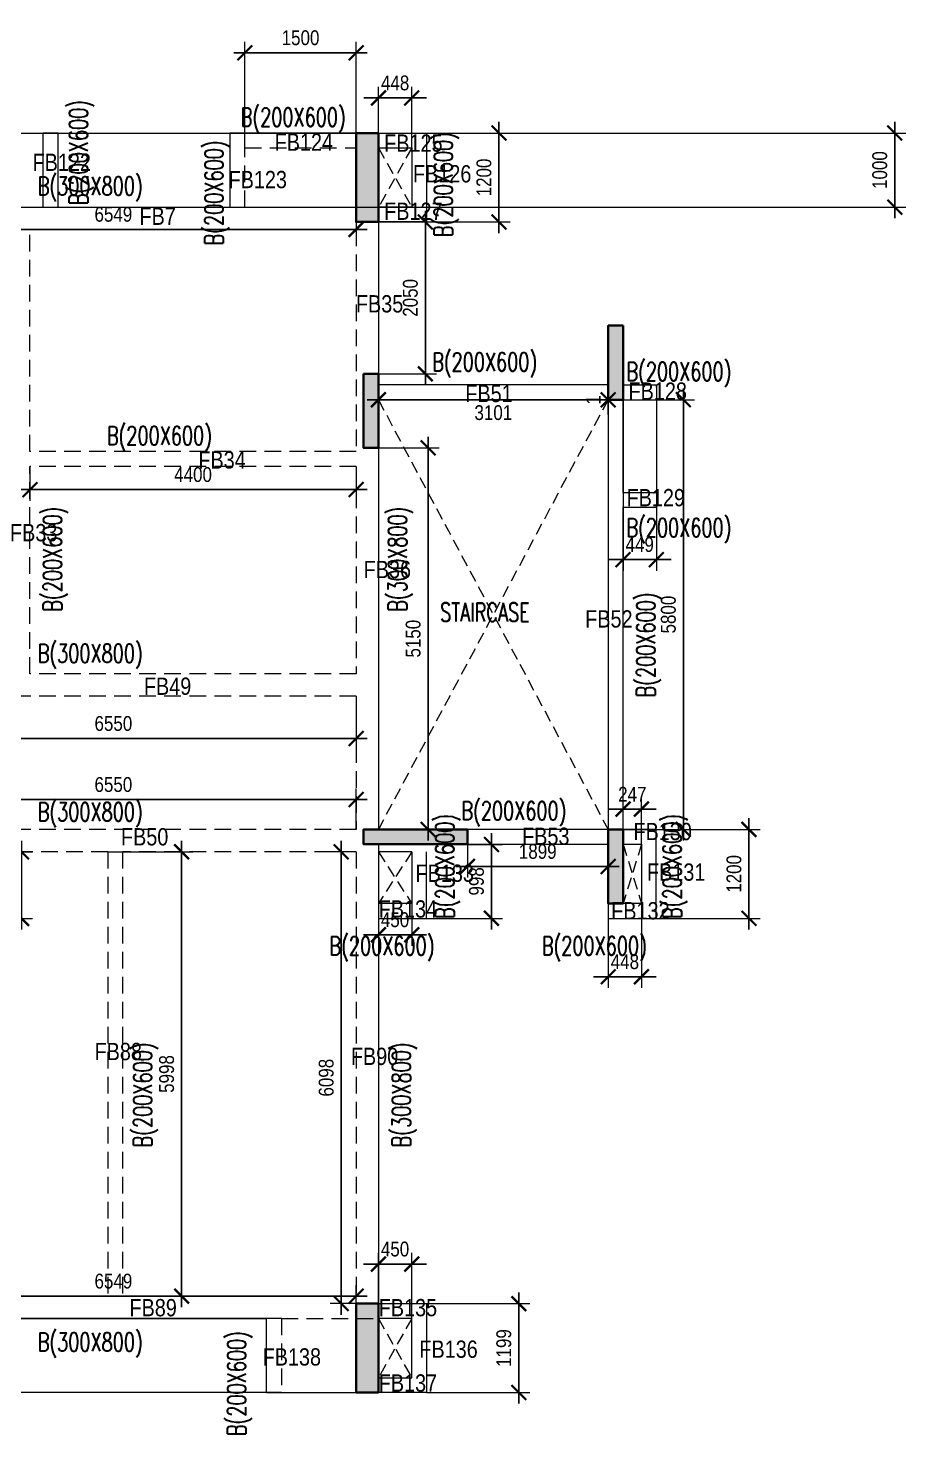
# Model space of a CAD drawing. Header units: millimetres. Extents: x 726 to 59943, y 664 to 23502.
# Drawn here: x 48101 to 59943, y 4527 to 23502 of the extents above; entities that cross this region are included whole.
import ezdxf

# ---------------------------------------------------------------- set-up
doc = ezdxf.new("R2010")
doc.units = ezdxf.units.MM
doc.linetypes.add('DASHED', pattern=[0.75, 0.5, -0.25])
doc.linetypes.add('HIDDEN', pattern=[9.525, 6.35, -3.175])
doc.layers.get('Defpoints').update_dxf_attribs({"color": 1})
for name, color, linetype, lineweight in [('S-BEAM-IDEN', 2, 'Continuous', 9), ('S-COL HATCH', 8, 'Continuous', 35), ('S-COLS', 6, 'Continuous', 35), ('S_FRAMES', 4, 'Continuous', 9), ('STR-CUTOUT', 1, 'Continuous', 13)]:
    doc.layers.add(name, color=color, linetype=linetype, lineweight=lineweight)
doc.styles.add('Dim.s & Anno.(Misc.)', font='ARIALN.TTF')
doc.styles.add('ROMANS', font='romans.shx', dxfattribs={"width": 0.75})
doc.dimstyles.new('A-GFC-100', dxfattribs={"dimscale": 100, "dimtxt": 2, "dimasz": 2, "dimexe": 1.5, "dimexo": 0, "dimgap": 1, "dimtad": 1, "dimdec": 0, "dimdsep": 46, "dimtxsty": 'Dim.s & Anno.(Misc.)', "dimblk": 'ARCHTICK', "dimcen": 0, "dimdle": 1.5, "dimclrd": 256, "dimclre": 8, "dimclrt": 6, "dimazin": 2, "dimtfac": 1, "dimtdec": 0, "dimtix": 1, "dimtmove": 2, "dimatfit": 3, "dimfxl": 1, "dimtolj": 1, "dimlwd": -1, "dimlwe": 9, "dimarcsym": 0})

# ---------------------------------------------------------------- blocks, each defined once
blk = doc.blocks.new('A$C3ea4a2f9')
at = {"layer": 'S-COL HATCH'}
h = blk.add_hatch(color=8, dxfattribs=at)
h.dxf.hatch_style = 1
h.paths.add_polyline_path([(47475, 17000), (47175, 17000), (47175, 15800), (47475, 15800)])
h = blk.add_hatch(color=8, dxfattribs=at)
h.dxf.hatch_style = 1
h.paths.add_polyline_path([(50777, 14400), (50577, 14400), (50577, 13400), (50777, 13400)])
h = blk.add_hatch(color=8, dxfattribs=at)
h.dxf.hatch_style = 1
h.paths.add_polyline_path([(47276, 12750), (47476, 12750), (47476, 13750), (47276, 13750)])
h = blk.add_hatch(color=8, dxfattribs=at)
h.dxf.hatch_style = 1
h.paths.add_polyline_path([(48677, 7400), (48677, 7600), (47277, 7600), (47277, 7400)])
h = blk.add_hatch(color=8, dxfattribs=at)
h.dxf.hatch_style = 1
h.paths.add_polyline_path([(50777, 7600), (50577, 7600), (50577, 6600), (50777, 6600)])
h = blk.add_hatch(color=8, dxfattribs=at)
h.dxf.hatch_style = 1
h.paths.add_polyline_path([(47475, 1200), (47175, 1200), (47175, 0), (47475, 0)])
at = {"layer": 'S-COLS'}
for points in [[(47475, 17000), (47175, 17000), (47175, 15800), (47475, 15800)], [(50777, 14400), (50577, 14400), (50577, 13400), (50777, 13400)], [(47276, 13750), (47476, 13750), (47476, 12750), (47276, 12750)], [(48677, 7400), (48677, 7600), (47277, 7600), (47277, 7400)], [(50777, 7600), (50577, 7600), (50577, 6600), (50777, 6600)], [(47475, 1200), (47175, 1200), (47175, 0), (47475, 0)]]:
    blk.add_lwpolyline(points, close=True, dxfattribs=at)
blk = doc.blocks.new('COLUMNS FROM LGF')
blk.add_blockref('A$C3ea4a2f9', (715961, -21291))
blk = doc.blocks.new('_ArchTick')
at = {"color": 0, "linetype": 'ByBlock', "const_width": 0.15}
blk.add_lwpolyline([(-0.5, -0.5), (0.5, 0.5)], dxfattribs=at)
blk = doc.blocks.new('*D233')
at = {"color": 8, "lineweight": 9, "transparency": 16777216}
for p, q in [((45977, 21086), (45977, 20636)), ((52526, 21086), (52526, 20636))]:
    blk.add_line(p, q, dxfattribs=at)
at = {"transparency": 16777216}
blk.add_line((45827, 20786), (52676, 20786), dxfattribs=at)
at = {"layer": 'Defpoints', "color": 0, "transparency": 16777216}
for p in [(45977, 21086), (52526, 21086), (52526, 20786)]:
    blk.add_point(p, dxfattribs=at)
at = {"transparency": 16777216, "xscale": 200, "yscale": 200, "zscale": 200, "rotation": 180}
blk.add_blockref('_ArchTick', (45977, 20786), dxfattribs=at)
at = {"transparency": 16777216, "xscale": 200, "yscale": 200, "zscale": 200}
blk.add_blockref('_ArchTick', (52526, 20786), dxfattribs=at)
at = {"color": 6, "transparency": 16777216, "insert": (49251, 20988), "char_height": 200, "attachment_point": 5, "style": 'Dim.s & Anno.(Misc.)'}
blk.add_mtext('\\A1;6549', dxfattribs=at)
blk = doc.blocks.new('*D255')
at = {"color": 8, "lineweight": 9, "transparency": 16777216}
for p, q in [((45976, 14486), (45976, 13763)), ((52526, 14486), (52526, 13763))]:
    blk.add_line(p, q, dxfattribs=at)
at = {"transparency": 16777216}
blk.add_line((45826, 13913), (52676, 13913), dxfattribs=at)
at = {"layer": 'Defpoints', "color": 0, "transparency": 16777216}
for p in [(45976, 14486), (52526, 14486), (52526, 13913)]:
    blk.add_point(p, dxfattribs=at)
at = {"transparency": 16777216, "xscale": 200, "yscale": 200, "zscale": 200, "rotation": 180}
blk.add_blockref('_ArchTick', (45976, 13913), dxfattribs=at)
at = {"transparency": 16777216, "xscale": 200, "yscale": 200, "zscale": 200}
blk.add_blockref('_ArchTick', (52526, 13913), dxfattribs=at)
at = {"color": 6, "transparency": 16777216, "insert": (49251, 14115), "char_height": 200, "attachment_point": 5, "style": 'Dim.s & Anno.(Misc.)'}
blk.add_mtext('\\A1;6550', dxfattribs=at)
blk = doc.blocks.new('*D261')
at = {"color": 8, "lineweight": 9, "transparency": 16777216}
for p, q in [((48126, 17586), (48126, 17123)), ((52526, 17586), (52526, 17123))]:
    blk.add_line(p, q, dxfattribs=at)
at = {"transparency": 16777216}
blk.add_line((47976, 17273), (52676, 17273), dxfattribs=at)
at = {"layer": 'Defpoints', "color": 0, "transparency": 16777216}
for p in [(48126, 17586), (52526, 17586), (52526, 17273)]:
    blk.add_point(p, dxfattribs=at)
at = {"transparency": 16777216, "xscale": 200, "yscale": 200, "zscale": 200, "rotation": 180}
blk.add_blockref('_ArchTick', (48126, 17273), dxfattribs=at)
at = {"transparency": 16777216, "xscale": 200, "yscale": 200, "zscale": 200}
blk.add_blockref('_ArchTick', (52526, 17273), dxfattribs=at)
at = {"color": 6, "transparency": 16777216, "insert": (50326, 17475), "char_height": 200, "attachment_point": 5, "style": 'Dim.s & Anno.(Misc.)'}
blk.add_mtext('\\A1;4400', dxfattribs=at)
blk = doc.blocks.new('*D262')
at = {"transparency": 16777216}
for p, q in [((55926, 18486), (55926, 18686)), ((55926, 18485), (55926, 18486)), ((55926, 18485), (55926, 18285))]:
    blk.add_line(p, q, dxfattribs=at)
at = {"color": 8, "lineweight": 9, "transparency": 16777216}
for p, q in [((52827, 18485), (56076, 18485)), ((55926, 18486), (56076, 18486))]:
    blk.add_line(p, q, dxfattribs=at)
at = {"layer": 'Defpoints', "color": 0, "transparency": 16777216}
for p in [(52827, 18485), (55926, 18486), (55926, 18486)]:
    blk.add_point(p, dxfattribs=at)
at = {"transparency": 16777216, "xscale": 200, "yscale": 200, "zscale": 200}
for p, rotation in [((55926, 18486), 270), ((55926, 18485), 90)]:
    blk.add_blockref('_ArchTick', p, dxfattribs=dict(at, rotation=rotation))
at = {"color": 6, "transparency": 16777216, "insert": (55726, 18485), "char_height": 200, "attachment_point": 5, "rotation": 90, "style": 'Dim.s & Anno.(Misc.)'}
blk.add_mtext('\\A1;1', dxfattribs=at)
blk = doc.blocks.new('*D143')
at = {"color": 8, "lineweight": 9, "transparency": 16777216}
for p, q in [((52827, 18485), (52827, 18636)), ((55927, 18485), (55927, 18636))]:
    blk.add_line(p, q, dxfattribs=at)
at = {"transparency": 16777216}
for p, q in [((52677, 18486), (54048, 18486)), ((56077, 18486), (54706, 18486))]:
    blk.add_line(p, q, dxfattribs=at)
at = {"layer": 'Defpoints', "color": 0, "transparency": 16777216}
for p in [(52827, 18485), (55927, 18486), (55927, 18485)]:
    blk.add_point(p, dxfattribs=at)
at = {"transparency": 16777216, "xscale": 200, "yscale": 200, "zscale": 200, "rotation": 180}
blk.add_blockref('_ArchTick', (52827, 18486), dxfattribs=at)
at = {"transparency": 16777216, "xscale": 200, "yscale": 200, "zscale": 200}
blk.add_blockref('_ArchTick', (55927, 18486), dxfattribs=at)
at = {"color": 6, "transparency": 16777216, "insert": (54377, 18311), "char_height": 200, "attachment_point": 5, "style": 'Dim.s & Anno.(Misc.)'}
blk.add_mtext('\\A1;3101', dxfattribs=at)
blk = doc.blocks.new('*D263')
at = {"transparency": 16777216}
blk.add_line((56941, 18636), (56941, 12536), dxfattribs=at)
at = {"color": 8, "lineweight": 9, "transparency": 16777216}
for p, q in [((56127, 18486), (57091, 18486)), ((56126, 12686), (57091, 12686))]:
    blk.add_line(p, q, dxfattribs=at)
at = {"layer": 'Defpoints', "color": 0, "transparency": 16777216}
for p in [(56127, 18486), (56126, 12686), (56941, 12686)]:
    blk.add_point(p, dxfattribs=at)
at = {"transparency": 16777216, "xscale": 200, "yscale": 200, "zscale": 200}
for p, rotation in [((56941, 18486), 90), ((56941, 12686), 270)]:
    blk.add_blockref('_ArchTick', p, dxfattribs=dict(at, rotation=rotation))
at = {"color": 6, "transparency": 16777216, "insert": (56739, 15586), "char_height": 200, "attachment_point": 5, "rotation": 90, "style": 'Dim.s & Anno.(Misc.)'}
blk.add_mtext('\\A1;5800', dxfattribs=at)
blk = doc.blocks.new('*D264')
at = {"color": 8, "lineweight": 9, "transparency": 16777216}
for p, q in [((54027, 12684), (54027, 12036)), ((55926, 12684), (55926, 12036))]:
    blk.add_line(p, q, dxfattribs=at)
at = {"transparency": 16777216}
blk.add_line((53877, 12186), (56076, 12186), dxfattribs=at)
at = {"layer": 'Defpoints', "color": 0, "transparency": 16777216}
for p in [(54027, 12684), (55926, 12684), (55926, 12186)]:
    blk.add_point(p, dxfattribs=at)
at = {"transparency": 16777216, "xscale": 200, "yscale": 200, "zscale": 200, "rotation": 180}
blk.add_blockref('_ArchTick', (54027, 12186), dxfattribs=at)
at = {"transparency": 16777216, "xscale": 200, "yscale": 200, "zscale": 200}
blk.add_blockref('_ArchTick', (55926, 12186), dxfattribs=at)
at = {"color": 6, "transparency": 16777216, "insert": (54976, 12388), "char_height": 200, "attachment_point": 5, "style": 'Dim.s & Anno.(Misc.)'}
blk.add_mtext('\\A1;1899', dxfattribs=at)
blk = doc.blocks.new('*D271')
at = {"color": 8, "lineweight": 9, "transparency": 16777216}
for p, q in [((52826, 20886), (53610, 20886)), ((52827, 18836), (53610, 18836))]:
    blk.add_line(p, q, dxfattribs=at)
at = {"transparency": 16777216}
blk.add_line((53460, 21036), (53460, 18686), dxfattribs=at)
at = {"layer": 'Defpoints', "color": 0, "transparency": 16777216}
for p in [(52826, 20886), (52827, 18836), (53460, 18836)]:
    blk.add_point(p, dxfattribs=at)
at = {"transparency": 16777216, "xscale": 200, "yscale": 200, "zscale": 200}
for p, rotation in [((53460, 20886), 90), ((53460, 18836), 270)]:
    blk.add_blockref('_ArchTick', p, dxfattribs=dict(at, rotation=rotation))
at = {"color": 6, "transparency": 16777216, "insert": (53258, 19861), "char_height": 200, "attachment_point": 5, "rotation": 90, "style": 'Dim.s & Anno.(Misc.)'}
blk.add_mtext('\\A1;2050', dxfattribs=at)
blk = doc.blocks.new('*D272')
at = {"transparency": 16777216}
blk.add_line((53498, 17986), (53498, 12536), dxfattribs=at)
at = {"color": 8, "lineweight": 9, "transparency": 16777216}
for p, q in [((52827, 17836), (53648, 17836)), ((52826, 12686), (53648, 12686))]:
    blk.add_line(p, q, dxfattribs=at)
at = {"layer": 'Defpoints', "color": 0, "transparency": 16777216}
for p in [(52827, 17836), (52826, 12686), (53498, 12686)]:
    blk.add_point(p, dxfattribs=at)
at = {"transparency": 16777216, "xscale": 200, "yscale": 200, "zscale": 200}
for p, rotation in [((53498, 17836), 90), ((53498, 12686), 270)]:
    blk.add_blockref('_ArchTick', p, dxfattribs=dict(at, rotation=rotation))
at = {"color": 6, "transparency": 16777216, "insert": (53296, 15261), "char_height": 200, "attachment_point": 5, "rotation": 90, "style": 'Dim.s & Anno.(Misc.)'}
blk.add_mtext('\\A1;5150', dxfattribs=at)
blk = doc.blocks.new('*D147')
at = {"color": 8, "lineweight": 9, "transparency": 16777216}
for p, q in [((45976, 12684), (45976, 13239)), ((52526, 12684), (52526, 13239))]:
    blk.add_line(p, q, dxfattribs=at)
at = {"transparency": 16777216}
blk.add_line((45826, 13089), (52676, 13089), dxfattribs=at)
at = {"layer": 'Defpoints', "color": 0, "transparency": 16777216}
for p in [(52526, 13089), (45976, 12684), (52526, 12684)]:
    blk.add_point(p, dxfattribs=at)
at = {"transparency": 16777216, "xscale": 200, "yscale": 200, "zscale": 200, "rotation": 180}
blk.add_blockref('_ArchTick', (45976, 13089), dxfattribs=at)
at = {"transparency": 16777216, "xscale": 200, "yscale": 200, "zscale": 200}
blk.add_blockref('_ArchTick', (52526, 13089), dxfattribs=at)
at = {"color": 6, "transparency": 16777216, "insert": (49251, 13291), "char_height": 200, "attachment_point": 5, "style": 'Dim.s & Anno.(Misc.)'}
blk.add_mtext('\\A1;6550', dxfattribs=at)
blk = doc.blocks.new('*D213')
at = {"color": 8, "lineweight": 9, "transparency": 16777216}
for p, q in [((45977, 6086), (45977, 6536)), ((52526, 6086), (52526, 6536))]:
    blk.add_line(p, q, dxfattribs=at)
at = {"transparency": 16777216}
blk.add_line((45827, 6386), (52676, 6386), dxfattribs=at)
at = {"layer": 'Defpoints', "color": 0, "transparency": 16777216}
for p in [(52526, 6386), (45977, 6086), (52526, 6086)]:
    blk.add_point(p, dxfattribs=at)
at = {"transparency": 16777216, "xscale": 200, "yscale": 200, "zscale": 200, "rotation": 180}
blk.add_blockref('_ArchTick', (45977, 6386), dxfattribs=at)
at = {"transparency": 16777216, "xscale": 200, "yscale": 200, "zscale": 200}
blk.add_blockref('_ArchTick', (52526, 6386), dxfattribs=at)
at = {"color": 6, "transparency": 16777216, "insert": (49251, 6588), "char_height": 200, "attachment_point": 5, "style": 'Dim.s & Anno.(Misc.)'}
blk.add_mtext('\\A1;6549', dxfattribs=at)
blk = doc.blocks.new('*D218')
at = {"transparency": 16777216}
blk.add_line((48012, 12534), (48012, 11336), dxfattribs=at)
at = {"color": 8, "lineweight": 9, "transparency": 16777216}
for p, q in [((47177, 12384), (48162, 12384)), ((47177, 11486), (48162, 11486))]:
    blk.add_line(p, q, dxfattribs=at)
at = {"layer": 'Defpoints', "color": 0, "transparency": 16777216}
for p in [(47177, 12384), (47177, 11486), (48012, 11486)]:
    blk.add_point(p, dxfattribs=at)
at = {"transparency": 16777216, "xscale": 200, "yscale": 200, "zscale": 200}
for p, rotation in [((48012, 12384), 90), ((48012, 11486), 270)]:
    blk.add_blockref('_ArchTick', p, dxfattribs=dict(at, rotation=rotation))
at = {"color": 6, "transparency": 16777216, "insert": (47809, 11935), "char_height": 200, "attachment_point": 5, "rotation": 90, "style": 'Dim.s & Anno.(Misc.)'}
blk.add_mtext('\\A1;898', dxfattribs=at)
blk = doc.blocks.new('*D219')
at = {"transparency": 16777216}
blk.add_line((50172, 12534), (50172, 6236), dxfattribs=at)
at = {"color": 8, "lineweight": 9, "transparency": 16777216}
for p, q in [((49176, 12384), (50322, 12384)), ((49176, 6386), (50322, 6386))]:
    blk.add_line(p, q, dxfattribs=at)
at = {"layer": 'Defpoints', "color": 0, "transparency": 16777216}
for p in [(49176, 12384), (49176, 6386), (50172, 6386)]:
    blk.add_point(p, dxfattribs=at)
at = {"transparency": 16777216, "xscale": 200, "yscale": 200, "zscale": 200}
for p, rotation in [((50172, 12384), 90), ((50172, 6386), 270)]:
    blk.add_blockref('_ArchTick', p, dxfattribs=dict(at, rotation=rotation))
at = {"color": 6, "transparency": 16777216, "insert": (49970, 9385), "char_height": 200, "attachment_point": 5, "rotation": 90, "style": 'Dim.s & Anno.(Misc.)'}
blk.add_mtext('\\A1;5998', dxfattribs=at)
blk = doc.blocks.new('*D220')
at = {"transparency": 16777216}
blk.add_line((52325, 12534), (52325, 6136), dxfattribs=at)
at = {"color": 8, "lineweight": 9, "transparency": 16777216}
for p, q in [((52526, 12384), (52175, 12384)), ((52526, 6286), (52175, 6286))]:
    blk.add_line(p, q, dxfattribs=at)
at = {"layer": 'Defpoints', "color": 0, "transparency": 16777216}
for p in [(52526, 12384), (52325, 6286), (52526, 6286)]:
    blk.add_point(p, dxfattribs=at)
at = {"transparency": 16777216, "xscale": 200, "yscale": 200, "zscale": 200}
for p, rotation in [((52325, 12384), 90), ((52325, 6286), 270)]:
    blk.add_blockref('_ArchTick', p, dxfattribs=dict(at, rotation=rotation))
at = {"color": 6, "transparency": 16777216, "insert": (52123, 9335), "char_height": 200, "attachment_point": 5, "rotation": 90, "style": 'Dim.s & Anno.(Misc.)'}
blk.add_mtext('\\A1;6098', dxfattribs=at)
blk = doc.blocks.new('*D224')
at = {"transparency": 16777216}
blk.add_line((59793, 22236), (59793, 20936), dxfattribs=at)
at = {"color": 8, "lineweight": 9, "transparency": 16777216}
for p, q in [((7351, 22086), (59943, 22086)), ((7352, 21086), (59943, 21086))]:
    blk.add_line(p, q, dxfattribs=at)
at = {"layer": 'Defpoints', "color": 0, "transparency": 16777216}
for p in [(7351, 22086), (7352, 21086), (59793, 21086)]:
    blk.add_point(p, dxfattribs=at)
at = {"transparency": 16777216, "xscale": 200, "yscale": 200, "zscale": 200}
for p, rotation in [((59793, 22086), 90), ((59793, 21086), 270)]:
    blk.add_blockref('_ArchTick', p, dxfattribs=dict(at, rotation=rotation))
at = {"color": 6, "transparency": 16777216, "insert": (59591, 21586), "char_height": 200, "attachment_point": 5, "rotation": 90, "style": 'Dim.s & Anno.(Misc.)'}
blk.add_mtext('\\A1;1000', dxfattribs=at)
blk = doc.blocks.new('*D156')
at = {"transparency": 16777216}
blk.add_line((50876, 23169), (52676, 23169), dxfattribs=at)
at = {"color": 8, "lineweight": 9, "transparency": 16777216}
for p, q in [((51026, 21887), (51026, 23319)), ((52526, 21887), (52526, 23319))]:
    blk.add_line(p, q, dxfattribs=at)
at = {"layer": 'Defpoints', "color": 0, "transparency": 16777216}
for p in [(52526, 23169), (51026, 21887), (52526, 21887)]:
    blk.add_point(p, dxfattribs=at)
at = {"transparency": 16777216, "xscale": 200, "yscale": 200, "zscale": 200, "rotation": 180}
blk.add_blockref('_ArchTick', (51026, 23169), dxfattribs=at)
at = {"transparency": 16777216, "xscale": 200, "yscale": 200, "zscale": 200}
blk.add_blockref('_ArchTick', (52526, 23169), dxfattribs=at)
at = {"color": 6, "transparency": 16777216, "insert": (51776, 23371), "char_height": 200, "attachment_point": 5, "style": 'Dim.s & Anno.(Misc.)'}
blk.add_mtext('\\A1;1500', dxfattribs=at)
blk = doc.blocks.new('*D157')
at = {"color": 8, "lineweight": 9, "transparency": 16777216}
for p, q in [((52828, 21886), (52828, 22709)), ((53276, 21886), (53276, 22709))]:
    blk.add_line(p, q, dxfattribs=at)
at = {"transparency": 16777216}
for p, q in [((52828, 22559), (52628, 22559)), ((52828, 22559), (53276, 22559)), ((53276, 22559), (53476, 22559))]:
    blk.add_line(p, q, dxfattribs=at)
at = {"layer": 'Defpoints', "color": 0, "transparency": 16777216}
for p in [(53276, 22559), (52828, 21886), (53276, 21886)]:
    blk.add_point(p, dxfattribs=at)
at = {"transparency": 16777216, "xscale": 200, "yscale": 200, "zscale": 200}
blk.add_blockref('_ArchTick', (52828, 22559), dxfattribs=at)
at = {"transparency": 16777216, "xscale": 200, "yscale": 200, "zscale": 200, "rotation": 180}
blk.add_blockref('_ArchTick', (53276, 22559), dxfattribs=at)
at = {"color": 6, "transparency": 16777216, "insert": (53052, 22761), "char_height": 200, "attachment_point": 5, "style": 'Dim.s & Anno.(Misc.)'}
blk.add_mtext('\\A1;448', dxfattribs=at)
blk = doc.blocks.new('*D158')
at = {"transparency": 16777216}
blk.add_line((54453, 22236), (54453, 20736), dxfattribs=at)
at = {"color": 8, "lineweight": 9, "transparency": 16777216}
for p, q in [((53476, 22086), (54603, 22086)), ((53476, 20886), (54603, 20886))]:
    blk.add_line(p, q, dxfattribs=at)
at = {"layer": 'Defpoints', "color": 0, "transparency": 16777216}
for p in [(53476, 22086), (53476, 20886), (54453, 20886)]:
    blk.add_point(p, dxfattribs=at)
at = {"transparency": 16777216, "xscale": 200, "yscale": 200, "zscale": 200}
for p, rotation in [((54453, 22086), 90), ((54453, 20886), 270)]:
    blk.add_blockref('_ArchTick', p, dxfattribs=dict(at, rotation=rotation))
at = {"color": 6, "transparency": 16777216, "insert": (54251, 21486), "char_height": 200, "attachment_point": 5, "rotation": 90, "style": 'Dim.s & Anno.(Misc.)'}
blk.add_mtext('\\A1;1200', dxfattribs=at)
blk = doc.blocks.new('*D159')
at = {"color": 8, "lineweight": 9, "transparency": 16777216}
for p, q in [((56127, 18486), (56127, 16178)), ((56577, 18486), (56577, 16178))]:
    blk.add_line(p, q, dxfattribs=at)
at = {"transparency": 16777216}
for p, q in [((56127, 16328), (55927, 16328)), ((56127, 16328), (56577, 16328)), ((56577, 16328), (56777, 16328))]:
    blk.add_line(p, q, dxfattribs=at)
at = {"layer": 'Defpoints', "color": 0, "transparency": 16777216}
for p in [(56127, 18486), (56577, 18486), (56577, 16328)]:
    blk.add_point(p, dxfattribs=at)
at = {"transparency": 16777216, "xscale": 200, "yscale": 200, "zscale": 200}
blk.add_blockref('_ArchTick', (56127, 16328), dxfattribs=at)
at = {"transparency": 16777216, "xscale": 200, "yscale": 200, "zscale": 200, "rotation": 180}
blk.add_blockref('_ArchTick', (56577, 16328), dxfattribs=at)
at = {"color": 6, "transparency": 16777216, "insert": (56352, 16531), "char_height": 200, "attachment_point": 5, "style": 'Dim.s & Anno.(Misc.)'}
blk.add_mtext('\\A1;449', dxfattribs=at)
blk = doc.blocks.new('*D160')
at = {"color": 8, "lineweight": 9, "transparency": 16777216}
for p, q in [((56128, 12486), (56128, 13111)), ((56376, 12486), (56376, 13111))]:
    blk.add_line(p, q, dxfattribs=at)
at = {"transparency": 16777216}
for p, q in [((56128, 12961), (55928, 12961)), ((56128, 12961), (56376, 12961)), ((56376, 12961), (56576, 12961))]:
    blk.add_line(p, q, dxfattribs=at)
at = {"layer": 'Defpoints', "color": 0, "transparency": 16777216}
for p in [(56376, 12961), (56128, 12486), (56376, 12486)]:
    blk.add_point(p, dxfattribs=at)
at = {"transparency": 16777216, "xscale": 200, "yscale": 200, "zscale": 200}
blk.add_blockref('_ArchTick', (56128, 12961), dxfattribs=at)
at = {"transparency": 16777216, "xscale": 200, "yscale": 200, "zscale": 200, "rotation": 180}
blk.add_blockref('_ArchTick', (56376, 12961), dxfattribs=at)
at = {"color": 6, "transparency": 16777216, "insert": (56252, 13161), "char_height": 200, "attachment_point": 5, "style": 'Dim.s & Anno.(Misc.)'}
blk.add_mtext('\\A1;247', dxfattribs=at)
blk = doc.blocks.new('*D161')
at = {"color": 8, "lineweight": 9, "transparency": 16777216}
for p, q in [((55927, 11686), (55927, 10548)), ((56376, 11686), (56376, 10548))]:
    blk.add_line(p, q, dxfattribs=at)
at = {"transparency": 16777216}
for p, q in [((55927, 10698), (55727, 10698)), ((56376, 10698), (55927, 10698)), ((56376, 10698), (56576, 10698))]:
    blk.add_line(p, q, dxfattribs=at)
at = {"layer": 'Defpoints', "color": 0, "transparency": 16777216}
for p in [(55927, 11686), (56376, 11686), (55927, 10698)]:
    blk.add_point(p, dxfattribs=at)
at = {"transparency": 16777216, "xscale": 200, "yscale": 200, "zscale": 200}
blk.add_blockref('_ArchTick', (55927, 10698), dxfattribs=at)
at = {"transparency": 16777216, "xscale": 200, "yscale": 200, "zscale": 200, "rotation": 180}
blk.add_blockref('_ArchTick', (56376, 10698), dxfattribs=at)
at = {"color": 6, "transparency": 16777216, "insert": (56152, 10900), "char_height": 200, "attachment_point": 5, "style": 'Dim.s & Anno.(Misc.)'}
blk.add_mtext('\\A1;448', dxfattribs=at)
blk = doc.blocks.new('*D162')
at = {"transparency": 16777216}
blk.add_line((57826, 12836), (57826, 11336), dxfattribs=at)
at = {"color": 8, "lineweight": 9, "transparency": 16777216}
for p, q in [((56576, 12686), (57976, 12686)), ((56576, 11486), (57976, 11486))]:
    blk.add_line(p, q, dxfattribs=at)
at = {"layer": 'Defpoints', "color": 0, "transparency": 16777216}
for p in [(56576, 12686), (56576, 11486), (57826, 11486)]:
    blk.add_point(p, dxfattribs=at)
at = {"transparency": 16777216, "xscale": 200, "yscale": 200, "zscale": 200}
for p, rotation in [((57826, 12686), 90), ((57826, 11486), 270)]:
    blk.add_blockref('_ArchTick', p, dxfattribs=dict(at, rotation=rotation))
at = {"color": 6, "transparency": 16777216, "insert": (57624, 12086), "char_height": 200, "attachment_point": 5, "rotation": 90, "style": 'Dim.s & Anno.(Misc.)'}
blk.add_mtext('\\A1;1200', dxfattribs=at)
blk = doc.blocks.new('*D163')
at = {"transparency": 16777216}
blk.add_line((54352, 12634), (54352, 11336), dxfattribs=at)
at = {"color": 8, "lineweight": 9, "transparency": 16777216}
for p, q in [((53476, 12484), (54502, 12484)), ((53476, 11486), (54502, 11486))]:
    blk.add_line(p, q, dxfattribs=at)
at = {"layer": 'Defpoints', "color": 0, "transparency": 16777216}
for p in [(53476, 12484), (53476, 11486), (54352, 11486)]:
    blk.add_point(p, dxfattribs=at)
at = {"transparency": 16777216, "xscale": 200, "yscale": 200, "zscale": 200}
for p, rotation in [((54352, 12484), 90), ((54352, 11486), 270)]:
    blk.add_blockref('_ArchTick', p, dxfattribs=dict(at, rotation=rotation))
at = {"color": 6, "transparency": 16777216, "insert": (54150, 11985), "char_height": 200, "attachment_point": 5, "rotation": 90, "style": 'Dim.s & Anno.(Misc.)'}
blk.add_mtext('\\A1;998', dxfattribs=at)
blk = doc.blocks.new('*D164')
at = {"color": 8, "lineweight": 9, "transparency": 16777216}
for p, q in [((52826, 11686), (52826, 11114)), ((53276, 11686), (53276, 11114))]:
    blk.add_line(p, q, dxfattribs=at)
at = {"transparency": 16777216}
for p, q in [((52826, 11264), (52626, 11264)), ((52826, 11264), (53276, 11264)), ((53276, 11264), (53476, 11264))]:
    blk.add_line(p, q, dxfattribs=at)
at = {"layer": 'Defpoints', "color": 0, "transparency": 16777216}
for p in [(52826, 11686), (53276, 11686), (53276, 11264)]:
    blk.add_point(p, dxfattribs=at)
at = {"transparency": 16777216, "xscale": 200, "yscale": 200, "zscale": 200}
blk.add_blockref('_ArchTick', (52826, 11264), dxfattribs=at)
at = {"transparency": 16777216, "xscale": 200, "yscale": 200, "zscale": 200, "rotation": 180}
blk.add_blockref('_ArchTick', (53276, 11264), dxfattribs=at)
at = {"color": 6, "transparency": 16777216, "insert": (53051, 11466), "char_height": 200, "attachment_point": 5, "style": 'Dim.s & Anno.(Misc.)'}
blk.add_mtext('\\A1;450', dxfattribs=at)
blk = doc.blocks.new('*D165')
at = {"color": 8, "lineweight": 9, "transparency": 16777216}
for p, q in [((52826, 6086), (52826, 6969)), ((53276, 6086), (53276, 6969))]:
    blk.add_line(p, q, dxfattribs=at)
at = {"transparency": 16777216}
for p, q in [((52826, 6819), (52626, 6819)), ((52826, 6819), (53276, 6819)), ((53276, 6819), (53476, 6819))]:
    blk.add_line(p, q, dxfattribs=at)
at = {"layer": 'Defpoints', "color": 0, "transparency": 16777216}
for p in [(53276, 6819), (52826, 6086), (53276, 6086)]:
    blk.add_point(p, dxfattribs=at)
at = {"transparency": 16777216, "xscale": 200, "yscale": 200, "zscale": 200}
blk.add_blockref('_ArchTick', (52826, 6819), dxfattribs=at)
at = {"transparency": 16777216, "xscale": 200, "yscale": 200, "zscale": 200, "rotation": 180}
blk.add_blockref('_ArchTick', (53276, 6819), dxfattribs=at)
at = {"color": 6, "transparency": 16777216, "insert": (53051, 7021), "char_height": 200, "attachment_point": 5, "style": 'Dim.s & Anno.(Misc.)'}
blk.add_mtext('\\A1;450', dxfattribs=at)
blk = doc.blocks.new('*D166')
at = {"color": 8, "lineweight": 9, "transparency": 16777216}
for p, q in [((53476, 6285), (54871, 6285)), ((53475, 5086), (54871, 5086))]:
    blk.add_line(p, q, dxfattribs=at)
at = {"transparency": 16777216}
blk.add_line((54721, 6435), (54721, 4936), dxfattribs=at)
at = {"layer": 'Defpoints', "color": 0, "transparency": 16777216}
for p in [(53476, 6285), (53475, 5086), (54721, 5086)]:
    blk.add_point(p, dxfattribs=at)
at = {"transparency": 16777216, "xscale": 200, "yscale": 200, "zscale": 200}
for p, rotation in [((54721, 6285), 90), ((54721, 5086), 270)]:
    blk.add_blockref('_ArchTick', p, dxfattribs=dict(at, rotation=rotation))
at = {"color": 6, "transparency": 16777216, "insert": (54519, 5686), "char_height": 200, "attachment_point": 5, "rotation": 90, "style": 'Dim.s & Anno.(Misc.)'}
blk.add_mtext('\\A1;1199', dxfattribs=at)
blk = doc.blocks.new('*D167')
at = {"color": 8, "lineweight": 9, "transparency": 16777216}
for p, q in [((51518, 6086), (29127, 6086)), ((51318, 5086), (29127, 5086))]:
    blk.add_line(p, q, dxfattribs=at)
at = {"transparency": 16777216}
blk.add_line((29277, 6236), (29277, 4936), dxfattribs=at)
at = {"layer": 'Defpoints', "color": 0, "transparency": 16777216}
for p in [(51518, 6086), (29277, 5086), (51318, 5086)]:
    blk.add_point(p, dxfattribs=at)
at = {"transparency": 16777216, "xscale": 200, "yscale": 200, "zscale": 200}
for p, rotation in [((29277, 6086), 90), ((29277, 5086), 270)]:
    blk.add_blockref('_ArchTick', p, dxfattribs=dict(at, rotation=rotation))
at = {"color": 6, "transparency": 16777216, "insert": (29075, 5586), "char_height": 200, "attachment_point": 5, "rotation": 90, "style": 'Dim.s & Anno.(Misc.)'}
blk.add_mtext('\\A1;1000', dxfattribs=at)

msp = doc.modelspace()

# ---------------------------------------------------------------- linework, layer by layer
at = {"layer": 'S_FRAMES'}
for p, q in [((50825.4, 21085.1), (50825.4, 22086.3)), ((50825.9, 22087), (52825.8, 22087.1)), ((52825.8, 22087.1), (52825.8, 22087.1)), ((52825.8, 22087.1), (52825.8, 18685.9)), ((47125.8, 21085.9), (48301.9, 21085.9)), ((48501.9, 21085.9), (50825.4, 21086)), ((55925.8, 18685.9), (52825.8, 18685.9)), ((56125.8, 18685.9), (56576.5, 18685.9)), ((56576.5, 18685.9), (56576.9, 18485.9)), ((56125.8, 17236), (56576.5, 17236)), ((56576.5, 17236), (56576.9, 17036)), ((52825.9, 6286), (53475.9, 6285.2)), ((53474.6, 6285.9), (53474.6, 5086)), ((51317.9, 5085.6), (51317.9, 6086)), ((52825.8, 5434.9), (52825.8, 5434.9)), ((51317.9, 5085.6), (52526, 5085.6)), ((53474.6, 5086), (52525.9, 5086))]:
    msp.add_line(p, q, dxfattribs=at)
at = {"layer": 'S_FRAMES', "linetype": 'DASHED', "ltscale": 450}
for p, q in [((52525.8, 21887.1), (52525.8, 21085.9)), ((51025.9, 21085.9), (52525.8, 21085.9)), ((48125.9, 20785.9), (52525.8, 20785.9)), ((48125.9, 17785.9), (48125.9, 20785.9)), ((52525.8, 20785.9), (52525.8, 17785.9)), ((52525.8, 17785.9), (48125.9, 17785.9)), ((48125.9, 14785.9), (48125.9, 17587)), ((52525.8, 17585.9), (48125.9, 17585.9)), ((52525.8, 17585.9), (52525.8, 14785.9)), ((52525.8, 14785.9), (48125.9, 14785.9)), ((52525.8, 14485.9), (45975.8, 14485.9)), ((52525.8, 14485.9), (52525.8, 12683.8)), ((52525.8, 12683.8), (45975.8, 12683.8)), ((49175.8, 12383.8), (47176.8, 12383.8)), ((49175.8, 12383.8), (49175.8, 6386)), ((52525.8, 12383.8), (49375.8, 12383.8)), ((49375.8, 12383.8), (49375.8, 6386)), ((52525.8, 12383.8), (52525.8, 6386)), ((45975.8, 6386), (49175.8, 6386)), ((49375.8, 6386), (52525.8, 6386)), ((51517.9, 6086), (51517.9, 5085.6)), ((51517.9, 5085.6), (51317.9, 5085.6))]:
    msp.add_line(p, q, dxfattribs=at)
at = {"layer": 'S_FRAMES', "linetype": 'Continuous', "ltscale": 450}
for p, q in [((56125.8, 19485.9), (55925.8, 19485.9)), ((55925.8, 19485.7), (55925.8, 18685.9)), ((56125.8, 19485.9), (56125.8, 18685.9)), ((52825.8, 18485.9), (52825.8, 12685.9)), ((55925.8, 18485.9), (52825.8, 18485.9)), ((55925.8, 18485.9), (55925.8, 12683.8)), ((56125.8, 18485.9), (56125.8, 17236)), ((56125.8, 18485.9), (56576.9, 18485.9)), ((56125.8, 17036), (56125.8, 11685.9)), ((56125.8, 17036), (56576.9, 17036)), ((55925.8, 12683.9), (52825.8, 12683.9)), ((52825.8, 12483.8), (52825.8, 11685.9)), ((53275.9, 12383.8), (52825.8, 12383.8)), ((55925.8, 12483.8), (53476.1, 12483.8)), ((55925.8, 12483.8), (55925.8, 11685.9)), ((56125.8, 11685.9), (55925.8, 11685.9)), ((52825.8, 11486), (52825.8, 6086))]:
    msp.add_line(p, q, dxfattribs=at)
for points in [[(48301.9, 21085.9), (48301.9, 22087.9), (48501.9, 22087.9), (48501.9, 21085.9)], [(55925.9, 11683.8), (55925.9, 11486), (56575.6, 11486), (56575.7, 12685.9), (56125.9, 12685.9)], [(53275.9, 12383.8), (53275.9, 11685.9), (52825.8, 11685.9)], [(52825.8, 11486), (53476.1, 11486), (53476.1, 12383.8)], [(56124.7, 12486), (56375.6, 12486), (56375.6, 11686), (56125.9, 11686)], [(52825.9, 5286), (53275.4, 5286), (53276.3, 6085.9), (52825.9, 6085.9), (52825.9, 5286)]]:
    msp.add_lwpolyline(points, dxfattribs=at)
at = {"layer": 'S_FRAMES'}
for points in [[(52826.6, 22086.1), (53476.1, 22085.7), (53476.1, 20885.8), (52825.9, 20885.8)], [(52827.6, 21885.8), (53276.1, 21885.7), (53276.1, 21085.8), (52826.1, 21085.8)], [(47187.9, 6086), (51317.9, 6086)]]:
    msp.add_lwpolyline(points, dxfattribs=at)
at = {"layer": 'S_FRAMES', "linetype": 'DASHED', "ltscale": 450}
for points in [[(51025.9, 21085.9), (51025.9, 21887.1), (52525.8, 21887.1)], [(51517.9, 6086), (52825.8, 6086)]]:
    msp.add_lwpolyline(points, dxfattribs=at)
at = {"layer": 'STR-CUTOUT', "color": 1, "linetype": 'HIDDEN', "ltscale": 25}
for p, q in [((52827.7, 21885.8), (53276.2, 21085.8)), ((53276.2, 21885.7), (52828.9, 21085.6)), ((52825.9, 18485.9), (55925.9, 12685.9)), ((55925.9, 18485.9), (52825.9, 12685.9)), ((52825.9, 12383.8), (53275.9, 11685.9)), ((53275.9, 12383.8), (52826.3, 11686.1)), ((56128.3, 12486), (56375.7, 11686)), ((56375.7, 12485.9), (56129.5, 11685.8)), ((52826.4, 6085.9), (53275.3, 5286)), ((53276, 6085.9), (52827.1, 5286))]:
    msp.add_line(p, q, dxfattribs=at)

# ---------------------------------------------------------------- block references
at = {"layer": 'S-BEAM-IDEN'}
msp.add_blockref('COLUMNS FROM LGF', (-710610.4, 26377.2), dxfattribs=at)

# ---------------------------------------------------------------- texts
at = {"style": 'Dim.s & Anno.(Misc.)'}
for s, p in [('FB124', (51426.7, 21846.3)), ('FB125', (52904.2, 21833.3)), ('FB122', (48160.6, 21574.3)), ('FB126', (53293, 21418.9)), ('FB123', (50804.6, 21341.2)), ('FB7', (49603.3, 20846.5)), ('FB127', (52904.2, 20913.9)), ('FB35', (52522.9, 19664.2)), ('FB51', (53998.8, 18453.4)), ('FB128', (56200.8, 18485.4)), ('FB34', (50397.6, 17556.9)), ('FB129', (56174.7, 17047.9)), ('FB33', (47856.4, 16575.3)), ('FB36', (52627.6, 16078)), ('FB52', (55616.2, 15411.4)), ('FB49', (49662.8, 14502.4)), ('FB53', (54765.1, 12477.3)), ('FB130', (56267.2, 12541.3)), ('FB50', (49353.4, 12469.9)), ('FB133', (53326.9, 11978.5)), ('FB131', (56450, 11993.5)), ('FB134', (52830.9, 11496)), ('FB132', (55967, 11471.8)), ('FB88', (48997, 9571.7)), ('FB90', (52455.1, 9506.3)), ('FB89', (49468.1, 6114.1)), ('FB135', (52830.9, 6114.8)), ('FB136', (53379.1, 5554)), ('FB138', (51264.5, 5449.7)), ('FB137', (52830.9, 5097.5))]:
    msp.add_text(s, height=233.43, dxfattribs=at).set_placement(p)
at = {"layer": 'S-BEAM-IDEN', "color": 1, "style": 'ROMANS', "width": 0.7}
for p in [(48904.9, 21115.6), (53827.5, 20681.2), (50733.6, 20569.5), (48553.9, 15626.6), (56560.2, 14468), (53847.8, 11478.9), (56914.3, 11478.9), (49770.6, 8394.9), (51039.6, 4497.3)]:
    msp.add_text('B(200X600)', height=250, rotation=90, dxfattribs=at).set_placement(p)
for p in [(50968.1, 22175.4), (53551.7, 18871.2), (56171.5, 18741), (49163.2, 17876.1), (56171.5, 16634.3), (53945.4, 12813.6), (52165.9, 10989.7), (55031.1, 10989.7)]:
    msp.add_text('B(200X600)', height=250, dxfattribs=at).set_placement(p)
at = {"layer": 'S-BEAM-IDEN', "color": 3, "style": 'ROMANS', "width": 0.7}
for s, p in [('B(300X800)', (48229.9, 21246.5)), ('STAIRCASE', (53660, 15493.1)), ('STAIRCASE', (53660, 15492)), ('B(300X800)', (48229.9, 14938.2)), ('B(300X800)', (48229.9, 12799.4)), ('B(300X800)', (48229.9, 5642.5))]:
    msp.add_text(s, height=250, dxfattribs=at).set_placement(p)
for p in [(53209.4, 15626.6), (53260.8, 8394.9)]:
    msp.add_text('B(300X800)', height=250, rotation=90, dxfattribs=at).set_placement(p)

# ---------------------------------------------------------------- dimensions: what is measured, and where the dimension line sits
for base, p1, p2, picture, middle in [((52525.8, 23168.8), (51025.9, 21887.1), (52525.8, 21887.1), '*D156', (51775.8, 23370.9)), ((53276.1, 22559.1), (52827.7, 21885.7), (53276.1, 21885.6), '*D157', (53051.9, 22761.2)), ((52525.8, 20785.9), (45977, 21085.9), (52525.8, 21085.9), '*D233', (49251.4, 20988)), ((56576.9109, 16328.4266), (56127.4136, 18485.9527), (56576.9109, 18485.8905), '*D159', (56352.1622, 16530.5412)), ((52525.8, 17273.2), (48125.9, 17585.9), (52525.8, 17585.9), '*D261', (50325.9, 17475.4)), ((52525.8, 13913.2), (45975.8, 14485.9), (52525.8, 14485.9), '*D255', (49250.8, 14115.3)), ((52525.8, 13088.9), (45975.8, 12683.8), (52525.8, 12683.8), '*D147', (49250.8, 13291)), ((56375.6, 12960.6), (56128.3, 12486), (56375.6, 12485.7), '*D160', (56251.9, 13161)), ((55925.8, 12186.3), (54027.1, 12683.9), (55925.8, 12683.9), '*D264', (54976.5, 12388.4)), ((53275.9, 11263.9), (52826.3, 11686.1), (53275.9, 11685.9), '*D164', (53051.1, 11466)), ((55927.4, 10698.1), (56375.7, 11686), (55927.4, 11686), '*D161', (56151.6, 10900.2)), ((53276, 6819.2), (52826.4, 6085.9), (53276, 6085.9), '*D165', (53051.2, 7021.3)), ((52526, 6386), (45976.7, 6086), (52526, 6086), '*D213', (49251.4, 6588.1))]:
    dim = msp.add_linear_dim(base=base, p1=p1, p2=p2, dimstyle='A-GFC-100')
    dim.commit()
    dim.dimension.update_dxf_attribs({"geometry": picture, "text_midpoint": middle})
for base, p1, p2, picture, middle in [((59792.7, 21085.9), (7350.9, 22086.1), (7351.9, 21085.9), '*D224', (59590.6, 21586)), ((54453.5, 20885.8), (53476.1, 22085.7), (53476.1, 20885.8), '*D158', (54251.3, 21485.7)), ((53460, 18835.9), (52825.9, 20885.8), (52826.7, 18835.9), '*D271', (53257.9, 19860.8)), ((55925.9, 18485.9), (52826.7, 18484.5), (55925.8, 18485.9), '*D262', (55725.5, 18485.2)), ((56941.2, 12685.9), (56127.4, 18486), (56125.9, 12685.9), '*D263', (56739.1, 15585.9)), ((53498.1, 12685.9), (52826.7, 17836), (52825.8, 12685.9), '*D272', (53296, 15260.9)), ((57826.3, 11486), (56575.7, 12685.9), (56575.6, 11486), '*D162', (57624.2, 12085.9)), ((48011.5, 11485.9), (47176.8, 12383.8), (47176.8, 11485.9), '*D218', (47809.4, 11934.8)), ((50171.7, 6386), (49175.8, 12383.8), (49175.8, 6386), '*D219', (49969.6, 9384.9)), ((52325.4, 6286), (52525.8, 12383.8), (52525.8, 6286), '*D220', (52123.3, 9334.9)), ((54352, 11486), (53476.1, 12483.8), (53476.1, 11486), '*D163', (54149.9, 11984.9)), ((54720.7, 5086), (53475.9, 6285.2), (53474.6, 5086), '*D166', (54518.6, 5685.6)), ((29276.9, 5085.6), (51517.9, 6086), (51317.9, 5085.6), '*D167', (29074.8, 5585.8))]:
    dim = msp.add_linear_dim(base=base, p1=p1, p2=p2, angle=90, dimstyle='A-GFC-100')
    dim.commit()
    dim.dimension.update_dxf_attribs({"geometry": picture, "text_midpoint": middle})
dim = msp.add_linear_dim(base=(55927.3, 18485.9), p1=(52826.7, 18484.5), p2=(55927.3, 18484.5), dimstyle='A-GFC-100')
dim.commit()
dim.dimension.update_dxf_attribs({"geometry": '*D143', "text_midpoint": (54377, 18311.1), "dimtype": 160})

doc.saveas('drawing.dxf')
